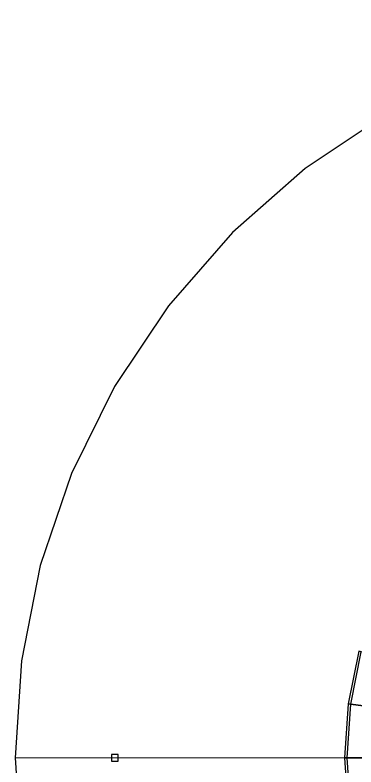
# Model space of a CAD drawing. Header units: millimetres. Extents: x -52000 to 54854, y -52000 to 53750.
# Drawn here: x -52000 to -28107, y -635 to 52000 of the extents above; entities that cross this region are included whole.
import ezdxf

# ---------------------------------------------------------------- set-up
doc = ezdxf.new("R2010")
doc.units = ezdxf.units.MM
for name, color, linetype, lineweight in [('D-BMK-AXIS', 7, 'Continuous', 13), ('D-STR-BASE', 7, 'Continuous', 25), ('D-STR-DECK', 7, 'Continuous', 25)]:
    doc.layers.add(name, color=color, linetype=linetype, lineweight=lineweight)

msp = doc.modelspace()

# ---------------------------------------------------------------- linework, layer by layer
at = {"layer": 'D-BMK-AXIS'}
msp.add_line((-52000, 0), (52000, 0), dxfattribs=at)
at = {"layer": 'D-STR-BASE'}
msp.add_lwpolyline([(19899.5, 48041.7), (13458.6, 50228.1), (6787.4, 51555.1), (0, 52000), (-6787.4, 51555.1), (-13458.6, 50228.1), (-19899.5, 48041.7), (-26000, 45033.3), (-31655.6, 41254.4), (-36769.6, 36769.6), (-41254.4, 31655.6), (-45033.3, 26000), (-48041.7, 19899.5), (-50228.1, 13458.6), (-51555.1, 6787.4), (-52000, 0), (-51555.1, -6787.4)], dxfattribs=at)
msp.add_lwpolyline([(-45230, -230), (-44770, -230), (-44770, 230), (-45230, 230)], close=True, dxfattribs=at)
at = {"layer": 'D-STR-DECK'}
for points in [[(-27741.4, 7433.3), (-27915.3, 7479.9), (-28652.8, 3772.2), (-28474.3, 3748.7)], [(-5795.6, 1552.9), (-27915.3, 7479.9), (-28652.8, 3772.2), (-5948.7, 783.2)], [(-28474.3, 3748.7), (-28652.8, 3772.2), (-28900, 0), (-28720, 0)], [(-5948.7, 783.2), (-28652.8, 3772.2), (-28900, 0), (-6000, 0)], [(-28720, 0), (-28900, 0), (-28652.8, -3772.2), (-28474.3, -3748.7)], [(-6000, 0), (-28900, 0), (-28652.8, -3772.2), (-5948.7, -783.2)]]:
    msp.add_lwpolyline(points, close=True, dxfattribs=at)

doc.saveas('drawing.dxf')
